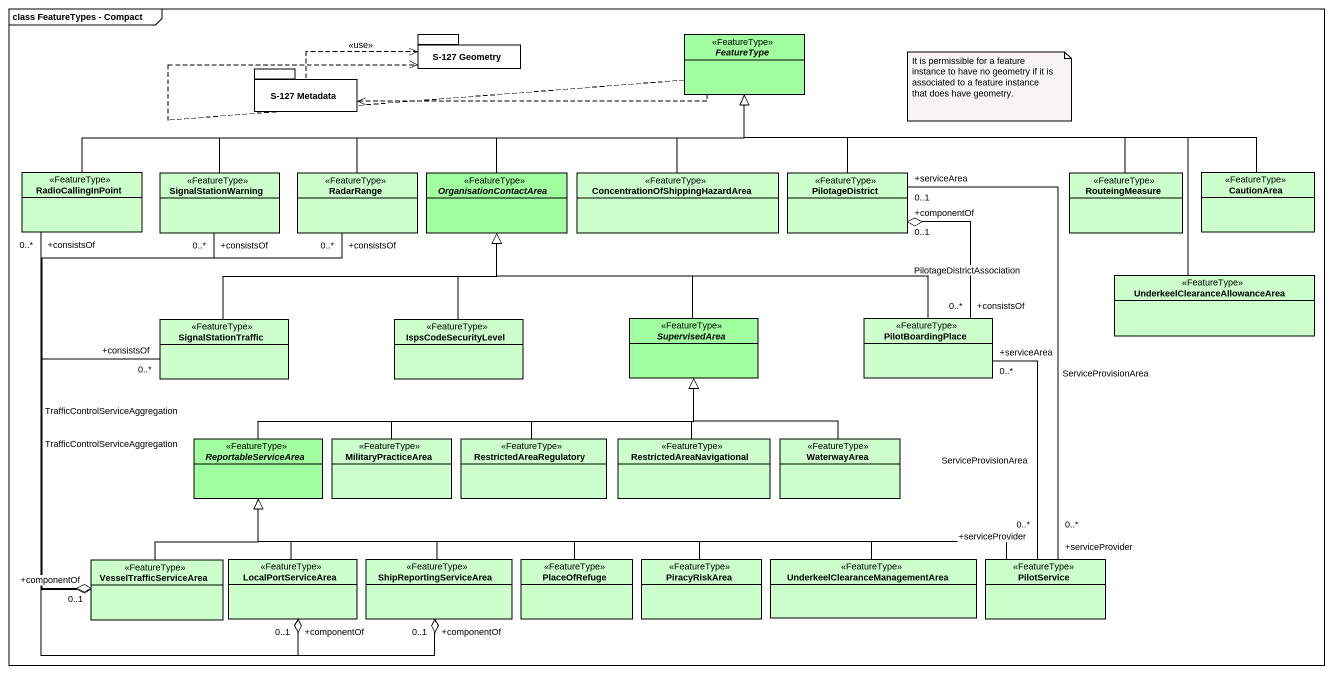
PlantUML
@startuml
mainframe class FeatureTypes - Compact
hide circle
hide empty members
package "S-127 Geometry" as S_127_Geometry {
}
abstract class FeatureType <<FeatureType>> #A1FFA0
package "S-127 Metadata" as S_127_Metadata {
}
class RadioCallingInPoint <<FeatureType>> #CCFFCC
class SignalStationWarning <<FeatureType>> #CCFFCC
class RadarRange <<FeatureType>> #CCFFCC
abstract class OrganisationContactArea <<FeatureType>> #A1FFA0
class "ConcentrationOfShippingHazardArea" as ConcentrationOfShippingHazar <<FeatureType>> #CCFFCC
class PilotageDistrict <<FeatureType>> #CCFFCC
class RouteingMeasure <<FeatureType>> #CCFFCC
class CautionArea <<FeatureType>> #CCFFCC
class "UnderkeelClearanceAllowanceArea" as UnderkeelClearanceAllowanceA <<FeatureType>> #CCFFCC
class SignalStationTraffic <<FeatureType>> #CCFFCC
class IspsCodeSecurityLevel <<FeatureType>> #CCFFCC
abstract class SupervisedArea <<FeatureType>> #A1FFA0
class PilotBoardingPlace <<FeatureType>> #CCFFCC
abstract class ReportableServiceArea <<FeatureType>> #A1FFA0
class MilitaryPracticeArea <<FeatureType>> #CCFFCC
class RestrictedAreaRegulatory <<FeatureType>> #CCFFCC
class RestrictedAreaNavigational <<FeatureType>> #CCFFCC
class WaterwayArea <<FeatureType>> #CCFFCC
class VesselTrafficServiceArea <<FeatureType>> #CCFFCC
class LocalPortServiceArea <<FeatureType>> #CCFFCC
class ShipReportingServiceArea <<FeatureType>> #CCFFCC
class PlaceOfRefuge <<FeatureType>> #CCFFCC
class PiracyRiskArea <<FeatureType>> #CCFFCC
class "UnderkeelClearanceManagementArea" as UnderkeelClearanceManagement <<FeatureType>> #CCFFCC
class PilotService <<FeatureType>> #CCFFCC
S_127_Geometry <.left. S_127_Metadata : <<use>>
FeatureType .left.> S_127_Geometry
FeatureType .left.> S_127_Metadata
RadioCallingInPoint -right-|> FeatureType
RadioCallingInPoint "+consistsOf\n0..*" --o "+componentOf\n0..1" VesselTrafficServiceArea : TrafficControlServiceAggregation
RadioCallingInPoint --o "+componentOf\n0..1" LocalPortServiceArea : TrafficControlServiceAggregation
RadioCallingInPoint --o "+componentOf\n0..1" ShipReportingServiceArea
SignalStationWarning -right-|> FeatureType
SignalStationWarning "+consistsOf\n0..*" --o VesselTrafficServiceArea
RadarRange -right-|> FeatureType
RadarRange "+consistsOf\n0..*" --o VesselTrafficServiceArea
OrganisationContactArea -right-|> FeatureType
ConcentrationOfShippingHazar -up-|> FeatureType
PilotageDistrict -up-|> FeatureType
RouteingMeasure -left-|> FeatureType
CautionArea -left-|> FeatureType
UnderkeelClearanceAllowanceA -left-|> FeatureType
SignalStationTraffic -right-|> OrganisationContactArea
SignalStationTraffic "+consistsOf\n0..*" --o VesselTrafficServiceArea
IspsCodeSecurityLevel -up-|> OrganisationContactArea
SupervisedArea -up-|> OrganisationContactArea
PilotBoardingPlace -left-|> OrganisationContactArea
PilotBoardingPlace "+consistsOf\n0..*" -up-o "+componentOf\n0..1" PilotageDistrict : PilotageDistrictAssociation
ReportableServiceArea -right-|> SupervisedArea
MilitaryPracticeArea -right-|> SupervisedArea
RestrictedAreaRegulatory -up-|> SupervisedArea
RestrictedAreaNavigational -up-|> SupervisedArea
WaterwayArea -up-|> SupervisedArea
VesselTrafficServiceArea -up-|> ReportableServiceArea
LocalPortServiceArea -up-|> ReportableServiceArea
ShipReportingServiceArea -up-|> ReportableServiceArea
PlaceOfRefuge -left-|> ReportableServiceArea
PiracyRiskArea -left-|> ReportableServiceArea
UnderkeelClearanceManagement -left-|> ReportableServiceArea
PilotService "+serviceProvider\n0..*" -up- "+serviceArea\n0..1" PilotageDistrict : ServiceProvisionArea
PilotService "+serviceProvider\n0..*" -up- "+serviceArea\n0..*" PilotBoardingPlace : ServiceProvisionArea
PilotService -left-|> ReportableServiceArea
note as N1
  It is permissible for a feature instance to have no geometry if it is associated to a feature instance that does have geometry.
end note
@enduml
